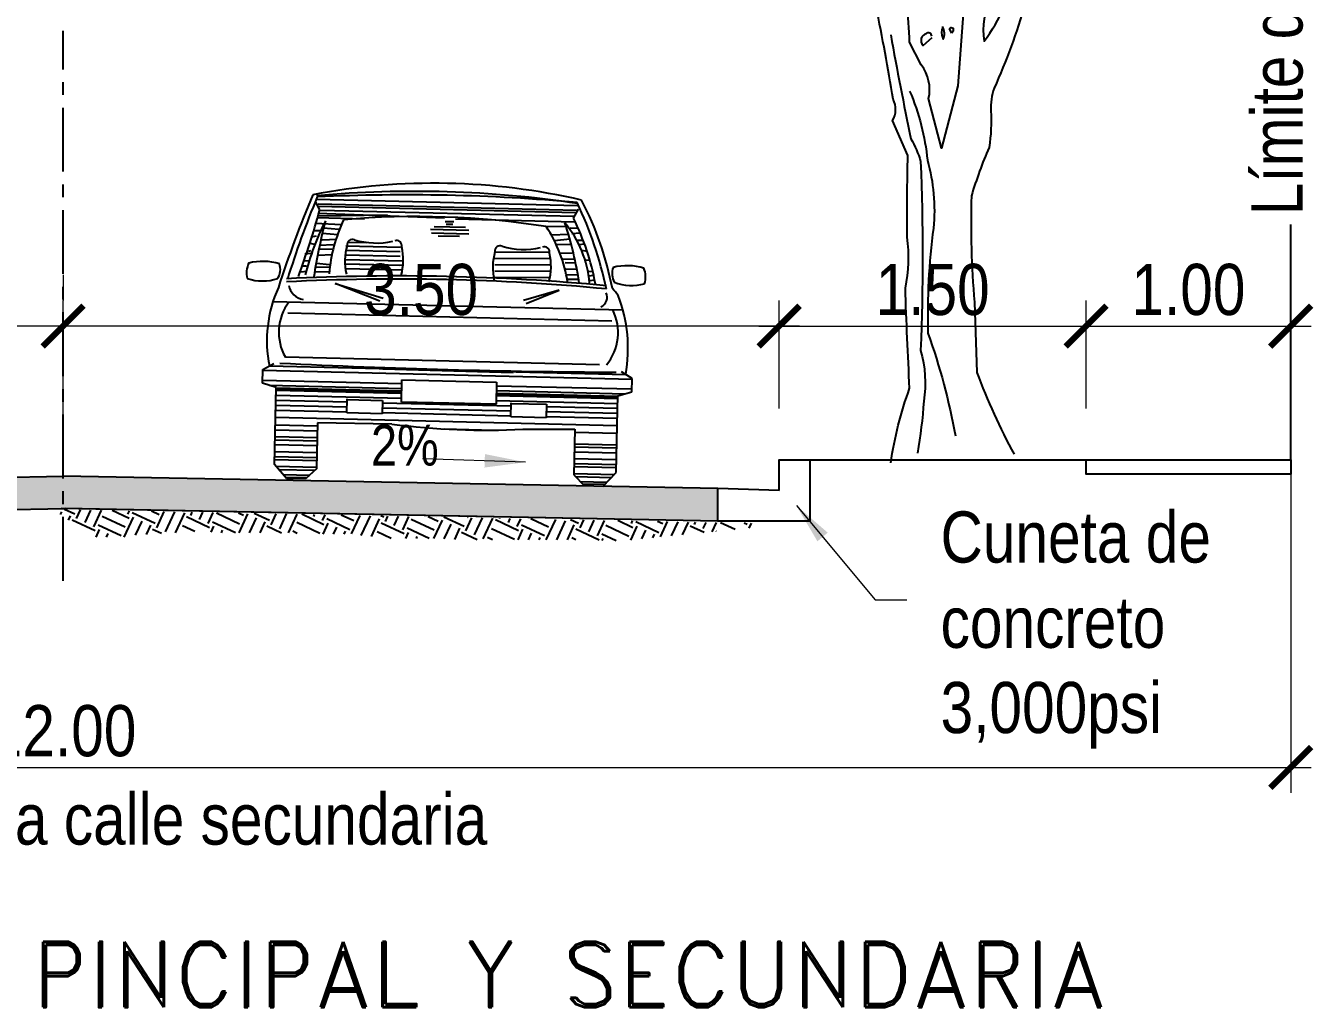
# Model space of a CAD drawing. Extents: x 604418 to 606014, y 1310869 to 1312555.
# Drawn here: x 605880.2 to 605933.4, y 1311196.4 to 1311237 of the extents above; entities that cross this region are included whole.
import ezdxf
from ezdxf.enums import TextEntityAlignment as Align

# ---------------------------------------------------------------- set-up
doc = ezdxf.new("R2010")
doc.units = 0
doc.header["$MEASUREMENT"] = 0
doc.linetypes.add('CENTRO', pattern=[2, 1.25, -0.25, 0.25, -0.25])
doc.layers.get('0').update_dxf_attribs({"color": 10})
for name, color, linetype in [('1 Calles', 7, 'Continuous'), ('1 gris', 9, 'Continuous'), ('AUTOS', 1, 'Continuous'), ('CVL_CUADCON_TIT', 7, 'Continuous')]:
    doc.layers.add(name, color=color, linetype=linetype)
doc.styles.add('HUECA1', font='HUECA1.shx')
doc.styles.add('narrow', font='ARIALN.TTF')
doc.linetypes.add('FENCELINE2', pattern='A,0.25,-0.1,[132,ltypeshp.shx,S=0.1,R=0,X=-0.1,Y=0],-0.1,1', length=1.45)
doc.dimstyles.new('1-100', dxfattribs={"dimtxt": 0.25, "dimasz": 0.2, "dimexe": 0.125, "dimexo": 0.25, "dimgap": 0.05, "dimtad": 1, "dimzin": 1, "dimdsep": 46, "dimtxsty": 'narrow', "dimblk": 'ARCHTICK', "dimcen": 0.2, "dimdle": 0.1, "dimclrd": 256, "dimclre": 256, "dimclrt": 7, "dimadec": 0, "dimazin": 0, "dimtfac": 1, "dimtmove": 2, "dimatfit": 3, "dimfxl": 1, "dimlwd": 13, "dimlwe": 13, "dimarcsym": 0})

# ---------------------------------------------------------------- blocks, each defined once
blk = doc.blocks.new('_ArchTick')
at = {"color": 0, "linetype": 'ByBlock', "const_width": 0.15}
blk.add_lwpolyline([(-0.5, -0.5), (0.5, 0.5)], dxfattribs=at)
blk = doc.blocks.new('*D1929')
at = {"layer": '1 Calles', "lineweight": 13, "transparency": 16777216}
for p, q in [((370337.3774334886, 310820.1740934048), (370337.3774334886, 310817.6452232294)), ((370349.3774334886, 310820.1740934048), (370349.3774334886, 310817.6452232294)), ((370337.2774334886, 310817.7702232294), (370349.4774334885, 310817.7702232294))]:
    blk.add_line(p, q, dxfattribs=at)
at = {"layer": 'Defpoints', "color": 0, "transparency": 16777216}
for p in [(370337.3774334886, 310820.4240934048), (370349.3774334886, 310820.4240934048), (370349.3774334886, 310817.7702232294)]:
    blk.add_point(p, dxfattribs=at)
at = {"layer": '1 Calles', "lineweight": 13, "transparency": 16777216, "xscale": 0.2, "yscale": 0.2, "zscale": 0.2, "rotation": 180}
blk.add_blockref('_ArchTick', (370337.3774334886, 310817.7702232294), dxfattribs=at)
at = {"layer": '1 Calles', "lineweight": 13, "transparency": 16777216, "xscale": 0.2, "yscale": 0.2, "zscale": 0.2}
blk.add_blockref('_ArchTick', (370349.3774334886, 310817.7702232294), dxfattribs=at)
at = {"layer": '1 Calles', "color": 7, "transparency": 16777216, "insert": (370343.3774334886, 310817.9478664764), "char_height": 0.25, "attachment_point": 5, "style": 'narrow'}
blk.add_mtext('12.00', dxfattribs=at)
blk = doc.blocks.new('e_arbol01')
for points in [[(0.08171084866228656, 2.312623710420137), (0.04585427495710728, 1.828559965400217), (-0.03482301587954611, 1.523779088906193), (-0.09757201986360986, 1.765810961416153, 0.219635009765625), (-0.1334285935687891, 1.930153590898225), (-0.190201501935323, 2.040711359822527, 0.0219268798828125), (-0.2230700278317373, 2.42318147934444, -0.158203125)], [(0.8705554701762309, 3.319595821973922), (0.7689618446782229, 3.176169527153205, -0.103515625), (0.6882845538415695, 3.140312953448026, -0.263885498046875), (0.765973796869458, 3.274775104842448, 0.18402099609375), (0.8048184183834022, 3.400273112810575, -0.641693115234375), (0.7958542749571074, 3.436129686515756, 0.359893798828125), (0.7480455100168683, 3.391308969384281, -0.0415191650390625), (0.4940614462718483, 3.238918531137269, 0.1422882080078125), (0.3177666255547169, 3.038719327950018, -0.3304443359375), (0.2998383387021272, 2.934137654643245, -0.0183868408203125), (0.2012327610128842, 2.506846817989858, 0.3081207275390625), (0.1743403307339997, 2.384336857830496, 0.18646240234375), (0.213184952247944, 2.255850802053604, 0.1846466064453125), (0.1743403307339997, 2.046687455440058, 0.1249847412109375), (0.3237427211722467, 2.396289049065556, -0.0903167724609375), (0.3685634383037208, 2.596488252252807, -0.0814361572265625), (0.5418702112120874, 2.928161559025716, 0.0127410888671875), (0.7151769841204539, 3.110432475360376), (0.7181650319292189, 3.113420523169141)], [(1.273941924359498, 3.143301001256791, 0.087677001953125), (0.9661730000567088, 3.023779088906194, 0.246612548828125), (0.8974479004551154, 2.999874706436074, -0.059417724609375), (0.7420694143993384, 2.877364746276712, 0.13226318359375), (0.5687626414909719, 2.638320921575517, 0.0730133056640625), (0.3924678207738404, 2.300671519185078, 0.0983734130859375), (0.3745395339212507, 2.228958371774719, -0.0365753173828125), (0.2221490956742388, 1.816607774165157, 0.0990142822265625), (0.2072088566304141, 1.706050005240854, -0.04986572265625), (0.1982447132041192, 1.526767136714958, 0.0293731689453125), (0.111591326749936, 1.290711359822527, 0.0290374755859375), (0.1265315657937607, 0.7707910410974281), (0.1384837570288204, 0.4271655430894601, 0.036529541015625), (0.3207546733634818, 0.02676713671495801)], [(-0.2828309840070362, -0.01506553260775112, -0.050018310546875), (-0.190201501935323, 0.3494763000615717, -0.006072998046875), (-0.2111178365966776, 0.8395161406990219, 0.08380126953125), (-0.2021536931703828, 1.087524108826512, -0.007568359375), (-0.1991656453616178, 1.487922515201014), (-0.2738668405807413, 1.658241240300615, 0.257843017578125), (-0.2708787927719764, 1.762822913607389, 0.0116119384765625), (-0.3545441314173948, 2.214018132730894)], [(-0.08263178081978516, 2.070591837910177, 0.68084716796875), (-0.1095242110986696, 2.082544029145237, 0.580322265625), (-0.1244644501424943, 2.025771120778703), (-0.07964373301102022, 2.064615742292647)], [(-0.02884692026201623, 2.115412555041651, 0.2222137451171875), (-0.02884692026201623, 2.061627694483883), (-0.02585887245325129, 2.055651598866353, 0.2494049072265625), (-0.02884692026201623, 2.115412555041651), (-0.02884692026201623, 2.118400602850416)], [(0.01597379686945788, 2.085532076954002), (0.004021605634398115, 2.106448411615356, -0.48907470703125), (0.02194989248698775, 2.109436459424122), (0.02194989248698775, 2.094496220380297), (0.01597379686945788, 2.085532076954002)], [(-0.2828309840070362, 2.076567933527707, 0.0056610107421875), (-0.1842254063177931, 1.568599806037668, -0.062255859375), (-0.1364166413775541, 1.458042037113365, -0.0194091796875), (-0.1364166413775541, 0.5347352642049978, -0.1073455810546875), (-0.1214764023337294, 0.2867272960775078, -0.024566650390625), (-0.1513568804213788, 0.03274323233248788)], [(-0.190201501935323, 1.801667535121332, -0.0768585205078125), (-0.1035481154811397, 1.464018132730894, -0.093505859375), (-0.07366763739349033, 1.132344825957986, 0.0405731201171875), (-0.1005600676723748, 0.6184006028504161, -0.03887939453125), (0.03390208372204753, 0.1164085709779061)]]:
    blk.add_lwpolyline(points, format="xyb")
blk = doc.blocks.new('bvtytyy')
at = {"layer": 'AUTOS', "color": 8}
for p, q in [((0.03818734027696991, 1.316565761803992), (0.0158412214354442, 1.357110191116084)), ((0.02122595431563212, 1.368955308741608), (1.296959581081182, 1.368955308741608)), ((1.29284145819161, 1.34435469582371), (0.0293133859053043, 1.34435469582371)), ((1.287557737261373, 1.33233210926418), (0.03003215586602437, 1.33233210926418)), ((1.278499640205155, 1.305498039860189), (1.301117904042179, 1.351118757487643)), ((0.02451275501726258, 1.278417725590852), (0.2573788408328852, 1.278417725590852)), ((0.02867107797825241, 1.287336001217835), (0.3696535607797031, 1.300713414658305)), ((0.02867107797825241, 1.300713414658305), (0.6482611991662495, 1.293149965912266)), ((1.282274016331137, 1.314018264859564), (0.04148021788152789, 1.314018264859564)), ((0.6524195221272393, 1.275313414658305), (0.6940027517371661, 1.275313414658305)), ((0.6565778450882291, 1.261936001217834), (0.6898444287761762, 1.261936001217834)), ((0.70231939765916, 1.288690828098778), (1.284484612198206, 1.288690828098778)), ((1.151418277446417, 1.261936001217834), (1.247059705549269, 1.266395139031323)), ((0.007879463173289025, 1.215989796201984), (0.04114604686123613, 1.215989796201984)), ((0.01619610909528291, 1.251662898709909), (0.1451041208860673, 1.247203760896418)), ((0.05362101574421985, 1.202612382761511), (0.1284708290420937, 1.19815324494802)), ((0.05777933870520968, 1.229367209642457), (0.1326291520030836, 1.224908071828963)), ((0.5817280317903553, 1.235181174336888), (0.7688525650350471, 1.235181174336888)), ((0.5858863547513451, 1.217344623082927), (0.7688525650350471, 1.217344623082927)), ((0.5983613236343288, 1.248558587777359), (0.7522192731910735, 1.248558587777359)), ((0.6191529384392922, 1.203967209642457), (0.7231110124641233, 1.203967209642457)), ((1.172209892251388, 1.221803760896418), (1.255376351471249, 1.226262898709909)), ((1.188843184095361, 1.195048934015475), (1.263692997393242, 1.203967209642457)), ((1.263692997393242, 1.257476863404341), (1.296959581081182, 1.257476863404341)), ((1.272009643315222, 1.2307220365234), (1.312782721694482, 1.235094298545342)), ((1.296143034635691, 1.199508071828963), (1.326067841808133, 1.199508071828963)), ((-0.007016608998277718, 1.152658719856509), (0.01619610909528291, 1.149102728999625)), ((-0.0004371827486906454, 1.18477583150755), (0.02451275501726258, 1.189234969321038)), ((0.04114604686123613, 1.144643591186136), (0.1076792142371303, 1.149102728999625)), ((0.05362101574421985, 1.17139841806708), (0.1243125060811039, 1.175857555880568)), ((0.1700540586520276, 1.144643591186136), (0.4361867281555902, 1.144643591186136)), ((0.1783707045740144, 1.162480142440097), (0.2698538097158618, 1.162480142440097)), ((0.8986664618973563, 1.132776615382579), (1.165738879645581, 1.137555379755948)), ((1.197159830017348, 1.177212382761511), (1.270954197290813, 1.177212382761511)), ((1.217951444822312, 1.132621004626607), (1.276167966276219, 1.137080142440098)), ((1.309434549964159, 1.177212382761511), (1.334384487730127, 1.181671520575002)), ((1.321909518847143, 1.150457555880568), (1.3510177795741, 1.145998418067079)), ((-0.02954544347564791, 1.100052213051229), (-0.0004371827486906454, 1.104511350864717)), ((-0.01291215163167436, 1.113429626491699), (-0.0004371827486906454, 1.11788876430519)), ((0.03278635808847241, 1.095838240861324), (0.1035208912761405, 1.100052213051229)), ((0.04114604686123613, 1.126807039932172), (0.1076792142371303, 1.126807039932172)), ((0.1700540586520276, 1.122347902118681), (0.4361867281555902, 1.122347902118681)), ((0.1700540586520276, 1.100052213051229), (0.4361867281555902, 1.100052213051229)), ((0.1700540586520276, 1.077756523983777), (0.4486616970385668, 1.077756523983777)), ((0.8992248883754144, 1.101567646290117), (1.166297306123639, 1.106346410663492)), ((0.8997833148534724, 1.070358677197662), (1.166855732601697, 1.075137441571031)), ((1.230426413705295, 1.10586617774566), (1.289916801816581, 1.10586617774566)), ((1.242901382588272, 1.088029626491699), (1.294156264574333, 1.088029626491699)), ((1.342701133652106, 1.101407039932172), (1.362536132246525, 1.104445592908335)), ((-0.05070592996846557, 1.011721728741841), (-0.0170704745926642, 1.015328594594908)), ((-0.03786208939763469, 1.042083421475851), (-0.02122879755366114, 1.042083421475851)), ((-0.03342358923313782, 1.065746896421516), (-0.004595505709687586, 1.068838248356795)), ((0.02035443205627274, 1.037624283662361), (0.09520424535414662, 1.037624283662361)), ((0.02035443205627274, 1.015328594594908), (0.09104592239315679, 1.015328594594908)), ((0.02867107797825241, 1.055460834916322), (0.09104592239315679, 1.051001697102834)), ((0.1700540586520276, 1.055460834916322), (0.4361867281555902, 1.055460834916322)), ((0.1700540586520276, 1.055460834916322), (0.4486616970385668, 1.055460834916322)), ((0.1700540586520276, 1.03316514584887), (0.4486616970385668, 1.03316514584887)), ((0.9003417413315233, 1.039149708105203), (1.167414159079748, 1.043928472478572)), ((0.9009001678095743, 1.007940739012745), (1.167972585557798, 1.012719503386116)), ((1.247059705549269, 1.056815661797265), (1.296959581081182, 1.056815661797265)), ((1.251218028510259, 1.030060834916322), (1.305276227003169, 1.030060834916322)), ((1.259534674432246, 1.007765145848869), (1.305276227003169, 1.007765145848869)), ((1.35933442549608, 1.047897386170286), (1.375967717340053, 1.047897386170286)), ((1.35933442549608, 1.025601697102834), (1.38428436326204, 1.030060834916322)), ((1.367651071418067, 1.003306008035378), (1.388442686223037, 1.007765145848869)), ((0.3426312441215842, 0.8774618412614985), (0.1213830071148294, 0.9585199019653641)), ((0.1213830071148294, 0.9585199019653641), (0.3572618330790505, 0.8929224518960981)), ((1.217596864568414, 0.9519366893731682), (1.044117169167301, 0.8970076698294664)), ((1.056839547105668, 0.8833737332251554), (1.217596864568414, 0.9519366893731682)), ((1.530828865425043, 0.8627247468462587), (-0.1803901485005142, 0.8627247468462587)), ((1.477275970927337, 0.8076289767730698), (-0.1058161142893326, 0.8076289767730698)), ((1.421975708421492, 0.5925012733081858), (-0.1131982067508162, 0.5927983968008759)), ((-0.2214223766059007, 0.5299644554740395), (-0.1691636351399701, 0.5601046340622595)), ((-0.2214223766059007, 0.4638917159322473), (-0.2214223766059007, 0.5299644554740395)), ((-0.2214223766059007, 0.5265979837635633), (1.583125554294533, 0.5265979837635633)), ((-0.1903875447132855, 0.5479555606405981), (1.551737552668051, 0.5479555606405981)), ((0.3499832656950232, 0.5349376401134758), (0.3499754608215468, 0.5358789347681521)), ((0.3652388811459559, 0.5479233097667828), (1.001351527483052, 0.5453766006738623)), ((1.583125554294533, 0.5299644554740395), (1.530866812828599, 0.5601046340622595)), ((1.583125554294533, 0.4638917159322473), (1.583125554294533, 0.5299644554740395)), ((-0.2214223766059007, 0.478289146852541), (0.4587961652304813, 0.478289146852541)), ((-0.1544535119932888, 0.4435859919141374), (-0.2214223766059007, 0.4638917159322473)), ((-0.1882557784177976, 0.4541463755210389), (0.4587961652304813, 0.4541347283970283)), ((-0.1544535119932888, 0.3739140394540101), (-0.1544535119932888, 0.4435859919141374)), ((-0.1544535119932888, 0.4414546435355677), (0.4587961652304884, 0.4414546435355677)), ((0.4587961652304813, 0.4952918881754509), (0.9217029420144129, 0.4952918881754509)), ((0.4587961652304884, 0.3871386350155821), (0.4587961652304813, 0.4952918881754509)), ((0.9217029420144129, 0.4952918881754509), (0.9217029420144129, 0.3871386350155821)), ((0.9217029420144129, 0.478289146852541), (1.583125554294533, 0.478289146852541)), ((0.9217029420144129, 0.4541347283970283), (1.551143703485735, 0.4541347283970283)), ((0.9217029420144129, 0.4414546435355677), (1.516156689681921, 0.4414546435355677)), ((1.516156689681921, 0.4435859919141374), (1.583125554294533, 0.4638917159322473)), ((1.516156689681921, 0.3739140394540101), (1.516156689681921, 0.4435859919141374)), ((-0.1544535119932888, 0.4369955057220738), (0.4587961652304884, 0.4369955057220738)), ((-0.1538886603540632, 0.4299803099415187), (0.4587961652304813, 0.4299803099415187)), ((-0.1538886603540632, 0.405825891486006), (0.4587961652304813, 0.405825891486006)), ((-0.1538886603540632, 0.3816714730304962), (0.1937397463398369, 0.3816714730304962)), ((0.1930112914819873, 0.3930597529377069), (0.3665779069416359, 0.3930597529377069)), ((0.1937397463398369, 0.3276665307999522), (0.1937397463398369, 0.3963550692019835)), ((0.3665779069416359, 0.3930597529377069), (0.3665779069416359, 0.3276665307999522)), ((0.3665779069416359, 0.3816714730304962), (0.9952003590125216, 0.3816714730304962)), ((0.9217029420144129, 0.3871386350155821), (0.4587961652304884, 0.3871386350155821)), ((0.9217029420144129, 0.4369955057220738), (1.516156689681921, 0.4369955057220738)), ((0.9217029420144129, 0.4299803099415187), (1.516156689681921, 0.4299803099415187)), ((0.9217029420144129, 0.405825891486006), (1.516156689681921, 0.405825891486006)), ((0.9944719041546719, 0.3930597529377069), (1.168038519614321, 0.3930597529377069)), ((0.9952003590125216, 0.3276665307999522), (0.9952003590125216, 0.3963550692019835)), ((1.168038519614321, 0.3930597529377069), (1.168038519614321, 0.3276665307999522)), ((1.168038519614321, 0.3816714730304962), (1.514142331356858, 0.3816714730304962)), ((-0.1544535119932888, 0.06717582832653113), (-0.1544535119932888, 0.3739140394540101)), ((-0.1538886603540632, 0.3575170545749837), (0.1937397463398369, 0.3575170545749837)), ((-0.1538886603540632, 0.3333626361194679), (0.1937397463398369, 0.3333626361194679)), ((0.3665779069416359, 0.3276665307999522), (0.1937397463398369, 0.3276665307999522)), ((0.3665779069416359, 0.3575170545749837), (0.9952003590125216, 0.3575170545749837)), ((0.3665779069416359, 0.3333626361194679), (0.9952003590125216, 0.3333626361194679)), ((1.168038519614321, 0.3276665307999522), (0.9952003590125216, 0.3276665307999522)), ((1.168038519614321, 0.3575170545749837), (1.514142331356858, 0.3575170545749837)), ((1.168038519614321, 0.3333626361194679), (1.514142331356858, 0.3333626361194679)), ((1.516156689681921, 0.06717582832653113), (1.516156689681921, 0.3739140394540101)), ((-0.1538886603540632, 0.2984312126489157), (1.514142331356858, 0.2984312126489157)), ((-0.1538886603540632, 0.260899380752933), (0.05186167974169109, 0.260899380752933)), ((0.4148669731326393, 0.2784845242853482), (0.05186167974169109, 0.2753882771503271)), ((0.05186167974169109, 0.2753882771503271), (0.05186167974169109, 0.05135234446392545)), ((0.6711055161766879, 0.260899380752933), (0.9139982317264028, 0.260899380752933)), ((1.056329877452129, 0.2684277653879277), (1.309841497946941, 0.2753882771503271)), ((1.309841497946941, 0.2753882771503271), (1.309841497946941, 0.05135234446392545)), ((1.309841497946941, 0.260899380752933), (1.514142331356858, 0.260899380752933)), ((-0.1538886603540632, 0.2367449622974234), (0.05186167974169109, 0.2367449622974234)), ((-0.1538886603540632, 0.203672268214929), (0.05186167974169109, 0.203672268214929)), ((1.309841497946941, 0.203672268214929), (1.514142331356858, 0.203672268214929)), ((-0.1538886603540632, 0.1884361253864011), (0.05186167974169109, 0.1884361253864011)), ((-0.1538886603540632, 0.1642817069308884), (0.05186167974169109, 0.1642817069308884)), ((-0.1538886603540632, 0.1312090128483936), (0.05186167974169109, 0.1312090128483936)), ((1.309841497946941, 0.1884361253864011), (1.514142331356858, 0.1884361253864011)), ((1.309841497946941, 0.1642817069308884), (1.514142331356858, 0.1642817069308884)), ((1.309841497946941, 0.1312090128483936), (1.514142331356858, 0.1312090128483936)), ((-0.09307890258425999, 0), (-0.1544535119932888, 0.06717582832653113)), ((-0.1538886603540632, 0.107054594392884), (0.05186167974169109, 0.107054594392884)), ((-0.1538886603540632, 0.09181845156435076), (0.05186167974169109, 0.09181845156435076)), ((1.309841497946941, 0.107054594392884), (1.514142331356858, 0.107054594392884)), ((1.309841497946941, 0.09181845156435076), (1.514142331356858, 0.09181845156435076)), ((1.454782080272899, 0), (1.516156689681921, 0.06717582832653113)), ((-0.146751451322487, 0.05874575748185551), (0.05186167974169109, 0.05874575748185551)), ((-0.132831082369897, 0.04350961465332803), (0.04394116226612965, 0.04350961465332803)), ((-0.1107626087069704, 0.01935519619781578), (0.01954716959912162, 0.01935519619781578)), ((-0.09852108030694495, 0.005956580415610979), (0.007200104981400557, 0.007129392511444177)), ((0, 0), (-0.09307890258425999, 0)), ((0.05186167974169109, 0.05135234446392545), (0, 0)), ((1.309841497946941, 0.05874575748185551), (1.508454629011119, 0.05874575748185551)), ((1.309841497946941, 0.05135234446392545), (1.361703177688632, 0)), ((1.31776201542251, 0.04350961465332803), (1.494534260058529, 0.04350961465332803)), ((1.342156008089511, 0.01935519619781578), (1.47246578639561, 0.01935519619781578)), ((1.35323344498196, 0.008386551180696866), (1.463381866443179, 0.009412650687031121)), ((1.361703177688632, 0), (1.454782080272899, 0))]:
    blk.add_line(p, q, dxfattribs=at)
for centre, radius, start, end in [((0.6701299430262893, -1.702297663630952), 3.163541842742233, 78.21555312767184, 102.1995882336845), ((5.438131251781233, -0.7340644137807701), 5.83665121107251, 158.6610433007966, 163.4038650121674), ((0.6271047484098276, -3.943927845388425), 5.363793056654683, 82.8259117920877, 96.49518036912752), ((0.6783057515523936, -7.719400141093304), 9.122372442704606, 86.12774650051774, 94.11660036112244), ((-0.04246655063925431, 0.6413474949819309), 1.553502492131063, 12.07480469420835, 29.00275486827123), ((4.37486599180021, -0.3017181308696362), 4.664886100766673, 158.8761583029201, 164.1430712414434), ((-0.3830036900739202, 0.5321991343141435), 1.880414011764472, 13.27162493826414, 26.87209375668821), ((-4.843824478542047, 2.574789657822376), 5.041544086051439, 341.6616082829488, 345.5478641845071), ((1.214274686814228, 0.7197650688568309), 1.270523076169499, 154.6286878265259, 167.3650693986542), ((3.240468408103798, 0.544801220428552), 3.254668329012628, 167.2307920123064, 172.163335198081), ((0.8905792157072128, 0.9534141695867713), 0.801491718194365, 156.6085774302645, 176.2811494548199), ((0.608794728783181, -2.857598055086799), 4.154078207901003, 82.56563027820506, 96.27212264860633), ((0.5676771626599972, 0.8650289365990944), 0.7014504520193459, 10.48437955441444, 34.42322029428009), ((-0.4046366131108776, 0.6936758506184788), 1.743964489839029, 9.670969528795505, 19.72247853184396), ((0.8328879761262229, 0.9307997076596308), 0.5355459216623146, 6.511038034354748, 41.00746745728706), ((0.1976865362416973, 0.7356474722276889), 1.221837401265083, 11.83137788855732, 27.80010215435577), ((0.4481831276178596, 1.074375855758996), 0.2814437392375733, 165.3055435291153, 194.013365740883), ((0.2009111365945628, 1.151099132925987), 0.0255291906206959, 67.25577169296959, 192.0532705438344), ((0.3091044557828795, 1.528748940221077), 0.3675028725208234, 254.4818136699899, 283.948257681203), ((0.4172977749711961, 1.151099132925987), 0.0255291906206959, 347.9467294561655, 112.7442283070304), ((0.1700257839478923, 1.074375855758996), 0.2814437392375733, 345.986634259117, 14.69445647088469), ((0.9238271364373034, 1.137098655461374), 0.0255291906206959, 67.25577169296959, 192.0532705438344), ((1.03202045562562, 1.514748462756467), 0.3675028725208234, 254.4818136699899, 283.948257681203), ((1.140213774813937, 1.137098655461374), 0.0255291906206959, 347.9467294561655, 112.7442283070304), ((1.171099127460607, 1.060375378294384), 0.2814437392375733, 165.3055435291153, 194.013365740883), ((0.8929417837906399, 1.060375378294384), 0.2814437392375733, 345.986634259117, 14.69445647088469), ((1.55330311613929, 0.7991322885811347), 0.2807238885915897, 74.43647996939556, 105.5587422995404), ((-0.2004646314026459, 1.003423568564458), 0.112093176745534, 156.4527011488553, 195.9478708133681), ((-0.2279038240677664, 0.7777747117041001), 0.2807238885915897, 74.4412577004596, 105.5635200306044), ((-0.2358582922981007, 1.019907204486938), 0.0879320031536225, 329.8836765165165, 18.7773358444586), ((1.561257584369621, 1.041264781363973), 0.0879320031536225, 161.2226641555414, 210.1163234834835), ((1.525863923474169, 1.024781145441496), 0.112093176745534, 344.0521291866319, 23.54729885114473), ((-0.2390101511843454, 1.208470624386597), 0.2457979621989959, 253.6402177767544, 288.8003788059289), ((0.6857506700656089, -9.842049452651942), 10.84806130400085, 85.9762807550107, 94.23894878882278), ((0.6859871405846931, -9.857440222613086), 10.84806130400085, 85.9762807550107, 94.23894878882278), ((1.40103489367592, 0.9223678399988731), 0.05108003800974035, 295.0856855919802, 26.72278443177077), ((1.255068670403183, 0.7394304815854826), 0.3171513690068278, 37.61887505829002, 45.67647907401355), ((1.564409443255869, 1.229828201263632), 0.2457979621989959, 251.1996211940711, 286.3597822232456), ((0.4269657773931073, 0.686203255279779), 0.6324879901649596, 157.030934761747, 192.6255011924426), ((-0.0198540052847207, 0.9614732593386444), 0.08633164963233435, 191.6890938413768, 261.4282310498293), ((0.8323632621816799, 0.6582498218465367), 0.7277803197859424, 351.2833053855026, 22.18186537055866), ((0.0982813868161756, 0.7194379334302474), 0.2464978513759541, 144.4586522865191, 210.9142826477226), ((1.261812883959529, 0.7464004767084753), 0.2479643067429983, 321.723844637854, 27.97699394468511), ((0.8008067778939179, 36.93246677484099), 36.38114103319697, 268.5198334501455, 271.1078007054428), ((0.7925518739515454, 3.906189609023175), 3.647312718446181, 264.0562781815389, 274.1473197703986)]:
    blk.add_arc(centre, radius, start, end, dxfattribs=at)
blk = doc.blocks.new('Auto Atrás 01')
blk.add_blockref('bvtytyy', (-0.6650316986939977, -0.01167917001861851))
blk = doc.blocks.new('*D1928')
at = {"layer": '1 Calles', "lineweight": 13, "transparency": 16777216}
for p, q in [((370343.3774334886, 310819.4438572301), (370343.3774334886, 310820.0521047331)), ((370346.8774334886, 310819.5238572301), (370346.8774334886, 310820.0521047331)), ((370346.9774334885, 310819.9271047331), (370343.2774334886, 310819.9271047331))]:
    blk.add_line(p, q, dxfattribs=at)
at = {"layer": 'Defpoints', "color": 0, "transparency": 16777216}
for p in [(370343.3774334886, 310819.9271047331), (370346.8774334886, 310819.2738572301), (370343.3774334886, 310819.1938572301)]:
    blk.add_point(p, dxfattribs=at)
at = {"layer": '1 Calles', "lineweight": 13, "transparency": 16777216, "xscale": 0.2, "yscale": 0.2, "zscale": 0.2, "rotation": 180}
blk.add_blockref('_ArchTick', (370343.3774334886, 310819.9271047331), dxfattribs=at)
at = {"layer": '1 Calles', "lineweight": 13, "transparency": 16777216, "xscale": 0.2, "yscale": 0.2, "zscale": 0.2}
blk.add_blockref('_ArchTick', (370346.8774334886, 310819.9271047331), dxfattribs=at)
at = {"layer": '1 Calles', "color": 7, "transparency": 16777216, "insert": (370345.1274334886, 310820.1047479801), "char_height": 0.25, "attachment_point": 5, "style": 'narrow'}
blk.add_mtext('3.50', dxfattribs=at)
blk = doc.blocks.new('*D1923')
at = {"layer": '1 Calles', "lineweight": 13, "transparency": 16777216}
for p, q in [((370346.8774334886, 310819.5238572301), (370346.8774334886, 310820.0521047331)), ((370348.3774334886, 310819.5238572301), (370348.3774334886, 310820.0521047331)), ((370346.7774334886, 310819.9271047331), (370348.4774334885, 310819.9271047331))]:
    blk.add_line(p, q, dxfattribs=at)
at = {"layer": 'Defpoints', "color": 0, "transparency": 16777216}
for p in [(370348.3774334886, 310819.9271047331), (370346.8774334886, 310819.2738572301), (370348.3774334886, 310819.2738572301)]:
    blk.add_point(p, dxfattribs=at)
at = {"layer": '1 Calles', "lineweight": 13, "transparency": 16777216, "xscale": 0.2, "yscale": 0.2, "zscale": 0.2, "rotation": 180}
blk.add_blockref('_ArchTick', (370346.8774334886, 310819.9271047331), dxfattribs=at)
at = {"layer": '1 Calles', "lineweight": 13, "transparency": 16777216, "xscale": 0.2, "yscale": 0.2, "zscale": 0.2}
blk.add_blockref('_ArchTick', (370348.3774334886, 310819.9271047331), dxfattribs=at)
at = {"layer": '1 Calles', "color": 7, "transparency": 16777216, "insert": (370347.6274334886, 310820.1047479801), "char_height": 0.25, "attachment_point": 5, "style": 'narrow'}
blk.add_mtext('1.50', dxfattribs=at)
blk = doc.blocks.new('*D1924')
at = {"layer": '1 Calles', "lineweight": 13, "transparency": 16777216}
for p, q in [((370348.3774334886, 310819.5238572301), (370348.3774334886, 310820.0521047331)), ((370349.3774334886, 310819.5238572301), (370349.3774334886, 310820.0521047331)), ((370348.2774334886, 310819.9271047331), (370349.4774334885, 310819.9271047331))]:
    blk.add_line(p, q, dxfattribs=at)
at = {"layer": 'Defpoints', "color": 0, "transparency": 16777216}
for p in [(370349.3774334886, 310819.9271047331), (370348.3774334886, 310819.2738572301), (370349.3774334886, 310819.2738572301)]:
    blk.add_point(p, dxfattribs=at)
at = {"layer": '1 Calles', "lineweight": 13, "transparency": 16777216, "xscale": 0.2, "yscale": 0.2, "zscale": 0.2, "rotation": 180}
blk.add_blockref('_ArchTick', (370348.3774334886, 310819.9271047331), dxfattribs=at)
at = {"layer": '1 Calles', "lineweight": 13, "transparency": 16777216, "xscale": 0.2, "yscale": 0.2, "zscale": 0.2}
blk.add_blockref('_ArchTick', (370349.3774334886, 310819.9271047331), dxfattribs=at)
at = {"layer": '1 Calles', "color": 7, "transparency": 16777216, "insert": (370348.8774334886, 310820.1047479801), "char_height": 0.25, "attachment_point": 5, "style": 'narrow'}
blk.add_mtext('1.00', dxfattribs=at)
blk = doc.blocks.new('*D1927')
at = {"layer": '1 Calles', "lineweight": 13, "transparency": 16777216}
for p, q in [((370343.3774334886, 310820.1771047331), (370343.3774334886, 310820.0521047331)), ((370339.8774334886, 310819.5238572301), (370339.8774334886, 310820.0521047331)), ((370343.4774334885, 310819.9271047331), (370339.7774334886, 310819.9271047331))]:
    blk.add_line(p, q, dxfattribs=at)
at = {"layer": 'Defpoints', "color": 0, "transparency": 16777216}
for p in [(370339.8774334886, 310819.9271047331), (370343.3774334886, 310819.9271047331), (370339.8774334886, 310819.2738572301)]:
    blk.add_point(p, dxfattribs=at)
at = {"layer": '1 Calles', "lineweight": 13, "transparency": 16777216, "xscale": 0.2, "yscale": 0.2, "zscale": 0.2, "rotation": 180}
blk.add_blockref('_ArchTick', (370339.8774334886, 310819.9271047331), dxfattribs=at)
at = {"layer": '1 Calles', "lineweight": 13, "transparency": 16777216, "xscale": 0.2, "yscale": 0.2, "zscale": 0.2}
blk.add_blockref('_ArchTick', (370343.3774334886, 310819.9271047331), dxfattribs=at)
at = {"layer": '1 Calles', "color": 7, "transparency": 16777216, "insert": (370341.6274334886, 310820.1047479801), "char_height": 0.25, "attachment_point": 5, "style": 'narrow'}
blk.add_mtext('3.50', dxfattribs=at)
blk = doc.blocks.new('callesec')
h = blk.add_hatch()
h.set_pattern_fill('AR-SAND', color=9, style=0)
h.set_pattern_definition([(37.50000000000001, (-370634.4057367202, -310809.2531562407), (-1.600031295984046, 48.94132373293424), [0, -38.608, 0, -43.18, 0, -41.275]), (7.499999999999999, (-370634.4057367202, -310809.2531562407), (44.95232831380027, 71.68251005683543), [0, -20.828, 0, -34.798, 0, -13.335]), (327.5, (-370665.6477367203, -310809.2531562407), (79.0992370241458, 0.1437184678545691), [0, -12.7, 0, -45.72, 0, -59.69]), (317.5, (-370665.6477367203, -310809.2531562407), (76.35564524722972, 22.29293232572162), [0, -6.35, 0, -29.972, 0, -34.29])])
h.paths.add_polyline_path([(3.210387709201314, 1.43083052203292), (3.210387709201314, 1.271830521989614), (3.660387709212955, 1.271830521989614), (3.660387709212955, 1.57183052203618), (3.510387709189672, 1.57183052203618), (3.510387709189672, 1.421830522012897)])
h = blk.add_hatch()
h.set_pattern_fill('AR-SAND', color=9, style=0)
h.set_pattern_definition([(37.50000000000001, (-370634.9057367202, -310809.2531562407), (-1.600031295984046, 48.94132373293424), [0, -38.608, 0, -43.18, 0, -41.275]), (7.499999999999999, (-370634.9057367202, -310809.2531562407), (44.95232831380027, 71.68251005683543), [0, -20.828, 0, -34.798, 0, -13.335]), (327.5, (-370666.1477367203, -310809.2531562407), (79.0992370241458, 0.1437184678545691), [0, -12.7, 0, -45.72, 0, -59.69]), (317.5, (-370666.1477367203, -310809.2531562407), (76.35564524722972, 22.29293232572162), [0, -6.35, 0, -29.972, 0, -34.29])])
h.paths.add_polyline_path([(6.010387709189672, 1.501830522029195), (6.010387709189672, 1.57183052203618), (5.010387709189672, 1.57183052203618), (5.010387709189672, 1.501830522029195)])
h = blk.add_hatch()
h.set_pattern_fill('AR-SAND', color=8, scale=0.035, style=0)
h.set_pattern_definition([(37.50000000000001, (-93.08439993462525, -56.76753969513811), (-0.002204767533836285, 0.06743883191546056), [0, -0.0532, 0, -0.0595, 0, -0.056875]), (7.500000000000001, (-93.08439993462525, -56.76753969513811), (0.06194218468437045, 0.09877511228304091), [0, -0.0287, 0, -0.04795, 0, -0.018375]), (327.5, (-93.12744993460365, -56.76753969513811), (0.1089949651613023, 0.0001980668737937574), [0, -0.0175, 0, -0.063, 0, -0.08225]), (317.5, (-93.12744993460365, -56.76753969513811), (0.1052144311600303, 0.03071864477269872), [0, -0.008749999999999999, 0, -0.0413, 0, -0.04725])])
h.paths.add_polyline_path([(0.01038770918967202, 1.491830521961674), (-3.189612290763762, 1.43083052203292), (-3.189612290763762, 1.271830521989614), (0.0003897086135111749, 1.333030481997412)])
h.paths.add_polyline_path([(0.01038770918967202, 1.491830521961674), (0.0003897086135111749, 1.333030481997412), (3.209208580839913, 1.271854104590602), (3.210387709201314, 1.43083052203292)])
h = blk.add_hatch()
h.set_pattern_fill('EARTH', color=84, scale=0.5, angle=65, style=0)
h.set_pattern_definition([(64.99999999999999, (-19.31370156590128, -5.810271620866843), (-0.0604611906619938, 0.1661157560971686), [0.1249999999999994, -0.1249999999999994]), (64.99999999999999, (-19.35618474340299, -5.790461389813572), (-0.0604611906619938, 0.1661157560971686), [0.1249999999999994, -0.1249999999999994]), (64.99999999999999, (-19.3986679209047, -5.770651158818509), (-0.0604611906619938, 0.1661157560971686), [0.1249999999999994, -0.1249999999999994]), (155, (-19.40622556972085, -5.749886689300183), (-0.1661157560971687, -0.06046119066199376), [0.125, -0.125]), (155, (-19.38641533872578, -5.707403511798475), (-0.1661157560971687, -0.06046119066199376), [0.125, -0.125]), (155, (-19.36660510773072, -5.664920334238559), (-0.1661157560971687, -0.06046119066199376), [0.125, -0.125])])
h.paths.add_polyline_path([(3.393780287529808, 1.260969048249535), (-0.03735373931704089, 1.329591728746891), (0.1532257758663036, 1.194322364055552), (0.2933878660551272, 1.194322364055552), (0.320085420331452, 1.194322364055552), (0.3401085510267876, 1.200989727978595), (0.6471302856807597, 1.220991819747724), (0.7071997479069978, 1.220991819747724), (0.7739436337142251, 1.214324455824681), (0.9474776317365468, 1.214324455824681), (1.04759342543548, 1.214324455824681), (1.341266382893082, 1.207657091901638), (1.414684622257482, 1.207657091901638), (1.614916174614336, 1.187654979177751), (1.788450207735877, 1.187654979177751), (1.975332982896362, 1.180987615254708), (2.248982774617616, 1.180987615254708), (2.49593504704535, 1.180987615254708), (2.736212930933107, 1.174320251331665), (3.390302696672734, 1.24099391157506)])
at = {"color": 8, "linetype": 'CENTRO', "ltscale": 0.25}
blk.add_line((0.01038770918967202, 0.9802099231164902), (0.01038770918967202, 3.66881526063662), dxfattribs=at)
for p, q in [((3.660387709212955, 1.57183052203618), (6.010387709189672, 1.57183052203618)), ((-3.189612290763762, 1.43083052203292), (0.01038770918967202, 1.491830521961674)), ((3.210387709201314, 1.43083052203292), (0.01038770918967202, 1.491830521961674)), ((3.510387709189672, 1.421830522012897), (3.210387709201314, 1.43083052203292)), ((-3.189612290763762, 1.271830521989614), (0.02038570976583287, 1.333030481997412)), ((3.210387709201314, 1.271830521989614), (0.0003897086135111749, 1.333030481997412)), ((3.209208580839913, 1.271854104590602), (0.02038570976583287, 1.333030481997412))]:
    blk.add_line(p, q)
blk.add_lwpolyline([(3.510387709189672, 1.421830522012897), (3.510387709189672, 1.57183052203618), (3.660387709212955, 1.57183052203618), (3.660387709212955, 1.271830521989614), (3.210387709201314, 1.271830521989614), (3.210387709201314, 1.43083052203292)])
at = {"layer": '1 Calles', "linetype": 'FENCELINE2', "ltscale": 0.15}
blk.add_line((6.010387709189672, 1.57183052203618), (6.010387709189672, 2.722066696733236), dxfattribs=at)
at = {"layer": '1 Calles'}
blk.add_lwpolyline([(5.010387709189672, 1.57183052203618), (6.010387709189672, 1.57183052203618), (6.010387709189672, 1.501830522029195), (5.010387709189672, 1.501830522029195)], close=True, dxfattribs=at)
at = {"layer": '1 gris', "color": 9}
blk.add_blockref('e_arbol01', (4.338253019261174, 1.57183052203618), dxfattribs=at)
at = {"layer": '1 gris', "rotation": 358.631925027166}
blk.add_blockref('Auto Atrás 01', (1.860891670861747, 1.47368259675568), dxfattribs=at)
at = {"style": 'narrow'}
blk.add_text('Límite de lote', height=0.25, rotation=90, dxfattribs=at).set_placement((6.068440818577074, 2.767365565930959))
blk.add_text('2%%%', height=0.2, dxfattribs=at).set_placement((1.515361283905804, 1.542929404822644))
at = {"char_height": 0.25, "attachment_point": 1, "style": 'narrow'}
for s, insert, width in [('Cuneta de concreto 3,000psi', (4.29913041862892, 1.319326640281361), 2.134195202263072), ('Derecho de vía calle secundaria', (-2.007802342763171, -0.05924010835587978), 5.740689997561276)]:
    blk.add_mtext(s, dxfattribs=dict(at, insert=insert, width=width))
at = {"layer": '1 Calles'}
for base, p1, p2, picture, middle in [((6.010387709189672, 0.068196521315258), (-5.989612290810328, 2.722066696733236), (6.010387709189672, 2.722066696733236), '*D1929', (0.01038770918967202, 0.245839768263977)), ((-3.489612290810328, 2.225078025017865), (0.01038770918967202, 2.225078025017865), (-3.489612290810328, 1.57183052203618), '*D1927', (-1.739612290810328, 2.402721271966584)), ((0.01038770918967202, 2.225078025017865), (3.510387709189672, 1.57183052203618), (0.01038770918967202, 1.491830521961674), '*D1928', (1.760387709189672, 2.402721271966584)), ((5.010387709189672, 2.225078025017865), (3.510387709189672, 1.57183052203618), (5.010387709189672, 1.57183052203618), '*D1923', (4.260387709189672, 2.402721271966584)), ((6.010387709189672, 2.225078025017865), (5.010387709189672, 1.57183052203618), (6.010387709189672, 1.57183052203618), '*D1924', (5.510387709189672, 2.402721271966584))]:
    dim = blk.add_linear_dim(base=base, p1=p1, p2=p2, dimstyle='1-100', dxfattribs=at)
    dim.commit()
    dim.dimension.update_dxf_attribs({"geometry": picture, "text_midpoint": middle, "insert": (-370343.3670457794, -310817.7020267081)})
at = {"color": 142}
for points in [[(2.270970946352463, 1.560026536753867), (1.766551083128434, 1.576862479152624)], [(3.594349043327384, 1.347988037159666), (3.979410357598681, 0.8864003760390915), (4.133434871677309, 0.8864003760390915)]]:
    blk.add_leader(points, dimstyle='1-100', dxfattribs=at)

msp = doc.modelspace()

# ---------------------------------------------------------------- block references
at = {"layer": '1 Calles', "xscale": 8.455925203723707, "yscale": 8.455925203723707, "zscale": 8.455925203723707}
msp.add_blockref('callesec', (605881.640641313, 1311205.733764646), dxfattribs=at)

# ---------------------------------------------------------------- texts
at = {"layer": 'CVL_CUADCON_TIT', "style": 'HUECA1'}
msp.add_text('SECCION TIPICA CALLE PINCIPAL Y SECUNDARIA', height=2.705896065191587, dxfattribs=at).set_placement((605881.0734548053, 1311197.749547892), align=Align.MIDDLE)

doc.saveas('drawing.dxf')
